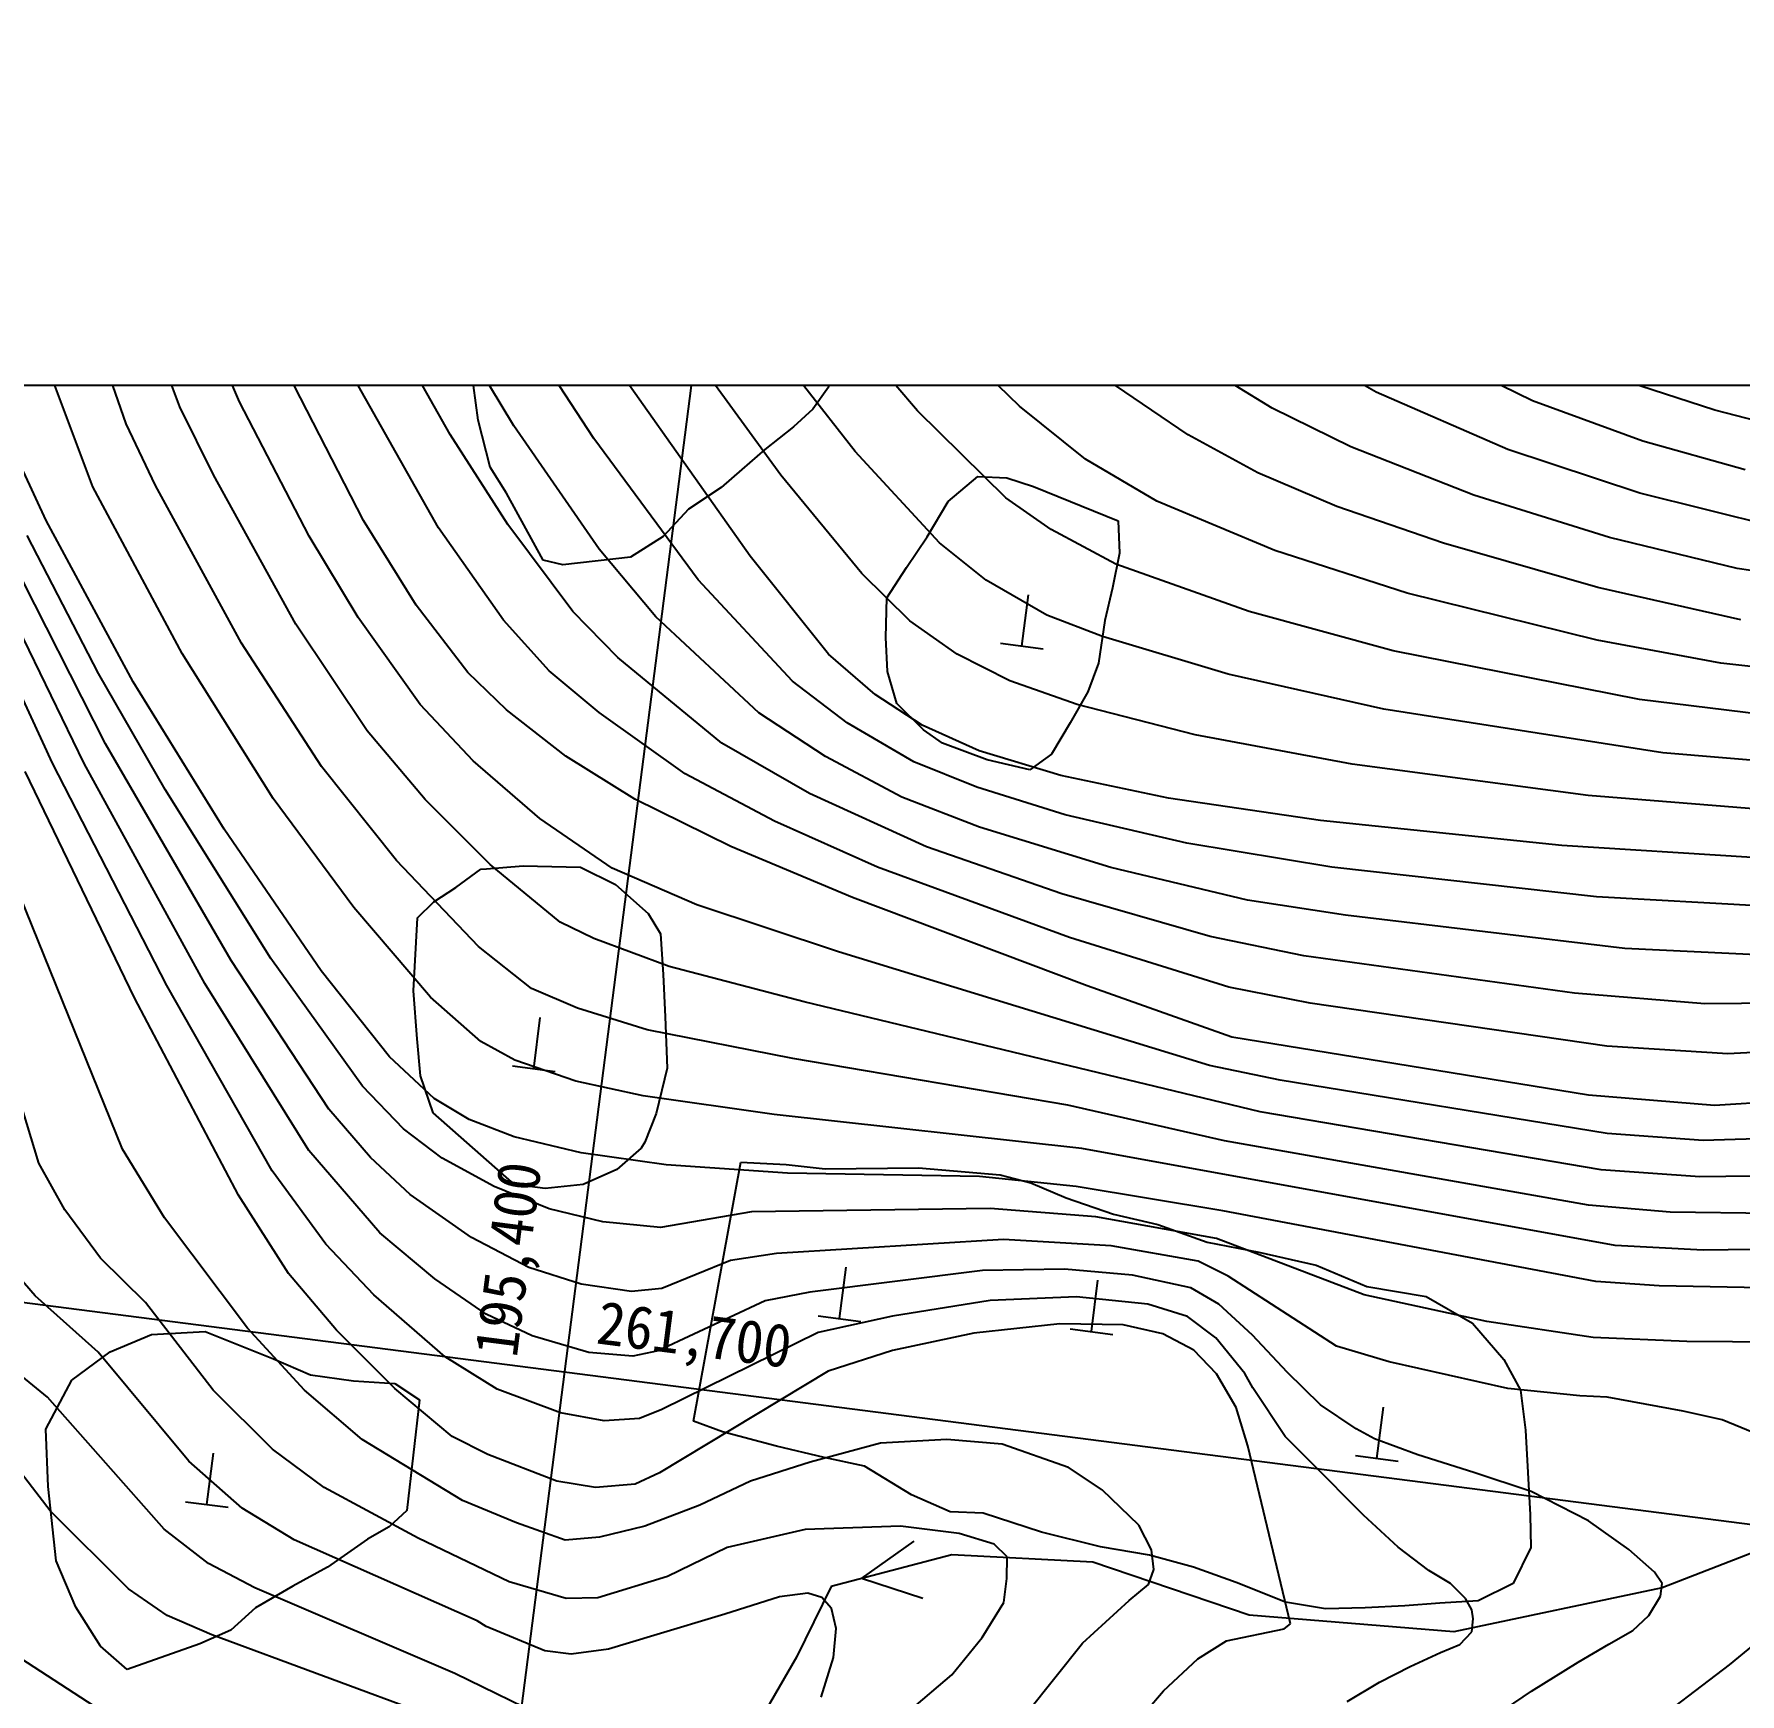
# Model space of a CAD drawing. Header units: millimetres. Extents: x 6886 to 7682, y 1103 to 1807.
# Drawn here: x 7348 to 7427.2, y 1488.4 to 1565.5 of the extents above; entities that cross this region are included whole.
import ezdxf
from ezdxf.xclip import XClip

# ---------------------------------------------------------------- set-up
doc = ezdxf.new("R2010")
doc.units = ezdxf.units.MM
doc.header["$LTSCALE"] = 10
doc.header["$MEASUREMENT"] = 0
doc.header["$XCLIPFRAME"] = 2
doc.layers.add('TX-PAPR', color=2, linetype='Continuous', plot=False)
doc.layers.add('TZ-BASE', color=253, linetype='Continuous')
doc.styles.add('HANA', font='GulimChe.ttf')

# ---------------------------------------------------------------- blocks, each defined once
blk = doc.blocks.new('JD-GFJ6DDFJGD34XDGH')
at = {"layer": 'TZ-BASE'}
for p, q in [((373.571, -176.261), (418.709, 175)), ((382.101, 74.011, 163), (378.41, 83.867, 163)), ((379.616, 73.228, 162), (376.305, 82.685, 162)), ((384.865, 74.239, 164), (381.601, 82.111, 164)), ((412.162, 81.005, 169.185), (412.214, 74.929, 169.185)), ((375.563, 38.908, 153), (363.219, 79.399, 153)), ((397.599, 73.127, 168), (393.877, 79.321, 168)), ((401.318, 72.537, 169), (396.597, 79.793, 169)), ((394.655, 72.732, 167), (391.566, 78.194, 167)), ((410.007, 70.842, 171), (404.511, 78.378, 171)), ((416.345, 73.82, 173), (412.708, 78.063, 173)), ((408.583, 67.083, 170), (401.333, 77.305, 170)), ((413.448, 71.941, 172), (409.051, 77.539, 172)), ((421.085, 74.047, 174), (417.734, 77.268, 174)), ((437.641, 74.696, 177), (432.951, 77.282, 177)), ((444.894, 74.289, 178), (439.03, 77.141, 178)), ((432.809, 73.945, 176), (429.221, 76.149, 176)), ((449.868, 74.985, 179), (445.956, 76.578, 179)), ((378.07, 70.302, 161), (376.126, 75.482, 161)), ((390.632, 68.731, 165), (387.1, 75.592, 165)), ((394.105, 68.399, 166), (389.874, 75.889, 166)), ((395.957, 73.396, 169.185), (395.641, 75.611, 169.185)), ((412.214, 74.929, 169.185), (411.484, 73.908, 169.185)), ((428.905, 72.708, 175), (425.228, 75.211, 175)), ((443.744, 72.033, 177), (437.641, 74.696, 177)), ((453.36, 73.851, 179), (449.868, 74.985, 179)), ((383.665, 70.855, 163), (382.101, 74.011, 163)), ((388.1, 68.01, 164), (384.865, 74.239, 164)), ((411.484, 73.908, 169.185), (410.595, 73.08, 169.185)), ((420.445, 69.789, 173), (416.345, 73.82, 173)), ((424.145, 71.577, 174), (421.085, 74.047, 174)), ((436.457, 72.161, 176), (432.809, 73.945, 176)), ((450.011, 72.422, 178), (444.894, 74.289, 178)), ((459.17, 72.347, 179), (453.36, 73.851, 179)), ((380.977, 70.36, 162), (379.616, 73.228, 162)), ((396.505, 71.21, 169.185), (395.957, 73.396, 169.185)), ((401.564, 67.411, 168), (397.599, 73.127, 168)), ((410.595, 73.08, 169.185), (409.251, 72.026, 169.185)), ((397.326, 68.555, 167), (394.655, 72.732, 167)), ((406.166, 65.977, 169), (401.318, 72.537, 169)), ((432.148, 70.95, 175), (428.905, 72.708, 175)), ((442.16, 69.918, 176), (436.457, 72.161, 176)), ((454.763, 71.086, 178), (450.011, 72.422, 178)), ((409.251, 72.026, 169.185), (408.183, 71.105, 169.185)), ((417.365, 67.699, 172), (413.448, 71.941, 172)), ((427.448, 69.628, 174), (424.145, 71.577, 174)), ((449.87, 70.004, 177), (443.744, 72.033, 177)), ((375.896, 68.736, 160), (374.849, 71.005, 160)), ((387.485, 63.919, 163), (383.665, 70.855, 163)), ((397.267, 70.001, 169.185), (396.505, 71.21, 169.185)), ((408.183, 71.105, 169.185), (407.227, 70.272, 169.185)), ((413.762, 66.281, 171), (410.007, 70.842, 171)), ((417.77, 69.624, 170.499), (419.141, 70.779, 170.499)), ((419.141, 70.779, 170.499), (420.493, 70.716, 170.499)), ((420.493, 70.716, 170.499), (421.73, 70.315, 170.499)), ((435.807, 69.383, 175), (432.148, 70.95, 175)), ((80, 70.34), (700, -9.331)), ((382.212, 62.56, 161), (378.07, 70.302, 161)), ((384.958, 63.049, 162), (380.977, 70.36, 162)), ((398.961, 66.892, 169.185), (397.267, 70.001, 169.185)), ((407.227, 70.272, 169.185), (405.715, 69.26, 169.185)), ((422.548, 68.314, 173), (420.445, 69.789, 173)), ((421.73, 70.315, 170.499), (425.66, 68.721, 170.499)), ((448.469, 67.945, 176), (442.16, 69.918, 176)), ((456.1, 68.46, 177), (449.87, 70.004, 177)), ((405.715, 69.26, 169.185), (404.533, 68, 169.185)), ((416.791, 67.974, 170.499), (417.77, 69.624, 170.499)), ((432.924, 67.341, 174), (427.448, 69.628, 174)), ((440.755, 67.684, 175), (435.807, 69.383, 175)), ((379.938, 61.243, 160), (375.896, 68.736, 160)), ((393.069, 64.804, 165), (390.632, 68.731, 165)), ((397.131, 64.107, 166), (394.105, 68.399, 166)), ((400.346, 64.511, 167), (397.326, 68.555, 167)), ((425.551, 66.717, 173), (422.548, 68.314, 173)), ((425.66, 68.721, 170.499), (425.722, 67.226, 170.499)), ((378.332, 61.638, 159), (375.011, 68.037, 159)), ((390.381, 64.228, 164), (388.1, 68.01, 164)), ((404.19, 64.271, 168), (401.564, 67.411, 168)), ((404.533, 68, 169.185), (403.017, 67.037, 169.185)), ((415.831, 66.559, 170.499), (416.791, 67.974, 170.499)), ((419.534, 65.96, 172), (417.365, 67.699, 172)), ((439.076, 65.365, 174), (432.924, 67.341, 174)), ((447.926, 65.627, 175), (440.755, 67.684, 175)), ((454.383, 66.51, 176), (448.469, 67.945, 176)), ((377.658, 57.461, 157), (373.246, 66.533, 157)), ((378.655, 58.365, 158), (374.271, 67.005, 158)), ((399.873, 66.673, 169.185), (398.961, 66.892, 169.185)), ((403.017, 67.037, 169.185), (399.873, 66.673, 169.185)), ((412.209, 62.537, 170), (408.583, 67.083, 170)), ((414.923, 65.145, 170.499), (415.831, 66.559, 170.499)), ((425.722, 67.226, 170.499), (425.39, 65.61, 170.499)), ((431.743, 64.518, 173), (425.551, 66.717, 173)), ((457.903, 65.996, 176), (454.383, 66.51, 176)), ((376.187, 57.479, 156), (372.129, 66.266, 156)), ((410.542, 61.284, 169), (406.166, 65.977, 169)), ((415.994, 64.082, 171), (413.762, 66.281, 171)), ((422.351, 64.344, 172), (419.534, 65.96, 172)), ((414.87, 63.311, 170.499), (414.923, 65.145, 170.499)), ((421.185, 62.909, 170.599), (421.491, 65.289, 170.599)), ((425.39, 65.61, 170.499), (425.036, 64.093, 170.499)), ((447.896, 63.189, 174), (439.076, 65.365, 174)), ((454.559, 64.12, 175), (447.926, 65.627, 175)), ((393.256, 60.195, 164), (390.381, 64.228, 164)), ((395.463, 61.675, 165), (393.069, 64.804, 165)), ((402.436, 62.377, 167), (400.346, 64.511, 167)), ((408.983, 59.808, 168), (404.19, 64.271, 168)), ((424.937, 63.348, 172), (422.351, 64.344, 172)), ((438.417, 62.693, 173), (431.743, 64.518, 173)), ((390.794, 58.969, 163), (387.485, 63.919, 163)), ((399.253, 61.755, 166), (397.131, 64.107, 166)), ((418.188, 62.537, 171), (415.994, 64.082, 171)), ((425.036, 64.093, 170.499), (424.74, 62.112, 170.499)), ((430.767, 61.604, 172), (424.937, 63.348, 172)), ((386.437, 55.834, 161), (382.212, 62.56, 161)), ((388.675, 57.321, 162), (384.958, 63.049, 162)), ((414.952, 61.734, 170.499), (414.87, 63.311, 170.499)), ((420.193, 63.036, 170.599), (422.177, 62.782, 170.599)), ((449.863, 60.427, 173), (438.417, 62.693, 173)), ((453.629, 62.109, 174), (447.896, 63.189, 174)), ((407.267, 58.408, 167), (402.436, 62.377, 167)), ((414.373, 60.667, 170), (412.209, 62.537, 170)), ((420.628, 61.29, 171), (418.188, 62.537, 171)), ((424.74, 62.112, 170.499), (424.243, 60.787, 170.499)), ((457.224, 61.72, 174), (453.629, 62.109, 174)), ((381.422, 56.245, 159), (378.332, 61.638, 159)), ((384.157, 54.404, 160), (379.938, 61.243, 160)), ((397.261, 59.945, 165), (395.463, 61.675, 165)), ((401.57, 59.818, 166), (399.253, 61.755, 166)), ((413.083, 59.353, 169), (410.542, 61.284, 169)), ((415.379, 60.24, 170.499), (414.952, 61.734, 170.499)), ((423.75, 60.203, 171), (420.628, 61.29, 171)), ((437.989, 59.98, 172), (430.767, 61.604, 172)), ((395.719, 57.585, 164), (393.256, 60.195, 164)), ((416.56, 59.236, 170), (414.373, 60.667, 170)), ((416.625, 59.023, 170.499), (415.379, 60.24, 170.499)), ((424.243, 60.787, 170.499), (423.436, 59.346, 170.499)), ((429.227, 58.792, 171), (423.75, 60.203, 171)), ((456.825, 59.573, 173), (449.863, 60.427, 173)), ((400.025, 57.801, 165), (397.261, 59.945, 165)), ((405.561, 56.971, 166), (401.57, 59.818, 166)), ((412.072, 57.78, 168), (408.983, 59.808, 168)), ((450.934, 57.947, 172), (437.989, 59.98, 172)), ((393.496, 55.784, 163), (390.794, 58.969, 163)), ((416.171, 57.531, 169), (413.083, 59.353, 169)), ((419.208, 58.05, 170), (416.56, 59.236, 170)), ((417.507, 58.403, 170.499), (416.625, 59.023, 170.499)), ((423.436, 59.346, 170.499), (422.564, 57.885, 170.499)), ((436.521, 57.431, 171), (429.227, 58.792, 171)), ((384.486, 48.315, 158), (378.655, 58.365, 158)), ((403.218, 55.795, 165), (400.025, 57.801, 165)), ((411.334, 56.062, 167), (407.267, 58.408, 167)), ((419.58, 57.628, 170.499), (417.507, 58.403, 170.499)), ((422.989, 56.901, 170), (419.208, 58.05, 170)), ((422.564, 57.885, 170.499), (421.552, 57.166, 170.499)), ((457.526, 57.4, 172), (450.934, 57.947, 172)), ((379.446, 39.559, 154), (372.308, 57.156, 154)), ((379.996, 46.587, 155), (374.92, 57.088, 155)), ((381.498, 47.151, 156), (376.187, 57.479, 156)), ((383.267, 47.247, 157), (377.658, 57.461, 157)), ((392.153, 52.959, 162), (388.675, 57.321, 162)), ((398.818, 54.911, 164), (395.719, 57.585, 164)), ((415.623, 55.89, 168), (412.072, 57.78, 168)), ((419.092, 56.358, 169), (416.171, 57.531, 169)), ((421.552, 57.166, 170.499), (419.58, 57.628, 170.499)), ((447.481, 55.967, 171), (436.521, 57.431, 171)), ((386.334, 48.41, 159), (381.422, 56.245, 159)), ((409.706, 54.779, 166), (405.561, 56.971, 166)), ((423.203, 55.082, 169), (419.092, 56.358, 169)), ((427.991, 55.843, 170), (422.989, 56.901, 170)), ((390.176, 50.768, 161), (386.437, 55.834, 161)), ((396.514, 52.771, 163), (393.496, 55.784, 163)), ((407.671, 53.6, 165), (403.218, 55.795, 165)), ((416.766, 53.586, 167), (411.334, 56.062, 167)), ((419.214, 54.506, 168), (415.623, 55.89, 168)), ((435.052, 54.815, 170), (427.991, 55.843, 170)), ((456.289, 55.261, 171), (447.481, 55.967, 171)), ((402.17, 52.598, 164), (398.818, 54.911, 164)), ((414.482, 52.64, 166), (409.706, 54.779, 166)), ((428.847, 53.766, 169), (423.203, 55.082, 169)), ((446.249, 53.653, 170), (435.052, 54.815, 170)), ((388.662, 47.841, 160), (384.157, 54.404, 160)), ((425.314, 52.63, 168), (419.214, 54.506, 168)), ((413.33, 51.238, 165), (407.671, 53.6, 165)), ((423.045, 51.404, 167), (416.766, 53.586, 167)), ((435.576, 52.647, 169), (428.847, 53.766, 169)), ((455.094, 53.099, 170), (446.249, 53.653, 170)), ((395.971, 48.966, 162), (392.153, 52.959, 162)), ((394.91, 51.709, 160.105), (396.081, 52.553, 160.105)), ((396.081, 52.553, 160.105), (396.33, 52.566, 160.105)), ((396.33, 52.566, 160.105), (398.039, 52.706, 160.105)), ((399.76, 50.097, 163), (396.514, 52.771, 163)), ((398.039, 52.706, 160.105), (400.706, 52.645, 160.105)), ((400.706, 52.645, 160.105), (402.329, 51.848, 160.105)), ((406.104, 50.893, 164), (402.17, 52.598, 164)), ((423.395, 49.381, 166), (414.482, 52.64, 166)), ((431.664, 51.119, 168), (425.314, 52.63, 168)), ((447.865, 51.27, 169), (435.576, 52.647, 169)), ((393.896, 51.04, 160.105), (394.91, 51.709, 160.105)), ((402.329, 51.848, 160.105), (403.849, 50.495, 160.105)), ((393.745, 46.618, 161), (390.176, 50.768, 161)), ((393.135, 50.301, 160.105), (393.896, 51.04, 160.105)), ((412.682, 48.722, 164), (406.104, 50.893, 164)), ((424.212, 47.133, 165), (413.33, 51.238, 165)), ((429.922, 49.421, 167), (423.045, 51.404, 167)), ((436.209, 50.412, 168), (431.664, 51.119, 168)), ((455.609, 50.833, 169), (447.865, 51.27, 169)), ((392.945, 46.911, 160.105), (393.135, 50.301, 160.105)), ((401.316, 49.339, 163), (399.76, 50.097, 163)), ((403.849, 50.495, 160.105), (404.414, 49.559, 160.105)), ((449.181, 48.868, 168), (436.209, 50.412, 168)), ((404.818, 48.03, 163), (401.316, 49.339, 163)), ((404.414, 49.559, 160.105), (404.53, 47.666, 160.105)), ((430.793, 47.072, 166), (423.395, 49.381, 166)), ((434.273, 48.53, 167), (429.922, 49.421, 167)), ((389.012, 41.416, 158), (384.486, 48.315, 158)), ((390.575, 42.474, 159), (386.334, 48.41, 159)), ((398.427, 47.015, 162), (395.971, 48.966, 162)), ((429.898, 43.434, 164), (412.682, 48.722, 164)), ((446.846, 46.794, 167), (434.273, 48.53, 167)), ((455.616, 48.561, 168), (449.181, 48.868, 168)), ((391.837, 43.838, 160), (388.662, 47.841, 160)), ((404.53, 47.666, 160.105), (404.632, 45.706, 160.105)), ((411.085, 46.402, 163), (404.818, 48.03, 163)), ((386.389, 38.548, 156), (381.498, 47.151, 156)), ((388.086, 39.491, 157), (383.267, 47.247, 157)), ((393.113, 44.671, 160.105), (392.945, 46.911, 160.105)), ((400.555, 46.096, 162), (398.427, 47.015, 162)), ((430.934, 44.76, 165), (424.212, 47.133, 165)), ((434.571, 46.331, 166), (430.793, 47.072, 166)), ((452.897, 46.31, 167), (446.846, 46.794, 167)), ((384.82, 37.414, 155), (379.996, 46.587, 155)), ((396.073, 44.549, 161), (393.745, 46.618, 161)), ((403.788, 45.1, 162), (400.555, 46.096, 162)), ((432.243, 41.282, 163), (411.085, 46.402, 163)), ((448.338, 44.337, 166), (434.571, 46.331, 166)), ((456.695, 46.342, 167), (452.897, 46.31, 167)), ((398.53, 43.289, 160.238), (398.836, 45.67, 160.238)), ((404.632, 45.706, 160.105), (404.724, 43.313, 160.105)), ((393.269, 42.964, 160.105), (393.113, 44.671, 160.105)), ((397.656, 43.692, 161), (396.073, 44.549, 161)), ((410.561, 43.758, 162), (403.788, 45.1, 162)), ((447.484, 42.065, 165), (430.934, 44.76, 165)), ((393.904, 41.906, 160), (391.837, 43.838, 160)), ((400.477, 42.719, 161), (397.656, 43.692, 161)), ((423.318, 41.594, 162), (410.561, 43.758, 162)), ((453.964, 43.974, 166), (448.338, 44.337, 166)), ((457.32, 44.157, 166), (453.964, 43.974, 166)), ((393.858, 41.246, 160.105), (393.269, 42.964, 160.105)), ((397.539, 43.417, 160.238), (399.522, 43.162, 160.238)), ((404.724, 43.313, 160.105), (404.218, 41.205, 160.105)), ((433.17, 42.761, 164), (429.898, 43.434, 164)), ((448.354, 40.286, 164), (433.17, 42.761, 164)), ((392.492, 40.503, 159), (390.575, 42.474, 159)), ((403.615, 42.032, 161), (400.477, 42.719, 161)), ((409.697, 41.168, 161), (403.615, 42.032, 161)), ((453.337, 41.588, 165), (447.484, 42.065, 165)), ((390.945, 39.166, 158), (389.012, 41.416, 158)), ((397.63, 37.913, 160.105), (393.858, 41.246, 160.105)), ((395.527, 40.931, 160), (393.904, 41.906, 160)), ((404.218, 41.205, 160.105), (403.689, 39.878, 160.105)), ((430.586, 39.946, 162), (423.318, 41.594, 162)), ((448.08, 38.599, 163), (432.243, 41.282, 163)), ((456.943, 41.812, 165), (453.337, 41.588, 165)), ((394.285, 39.138, 159), (392.492, 40.503, 159)), ((397.62, 40.134, 160), (395.527, 40.931, 160)), ((423.977, 39.593, 161), (409.697, 41.168, 161)), ((400.738, 39.386, 160), (397.62, 40.134, 160)), ((403.519, 39.603, 160.105), (402.389, 38.611, 160.105)), ((403.689, 39.878, 160.105), (403.519, 39.603, 160.105)), ((448.725, 35.09, 161), (423.977, 39.593, 161)), ((447.487, 36.958, 162), (430.586, 39.946, 162)), ((452.816, 39.964, 164), (448.354, 40.286, 164)), ((456.931, 40.082, 164), (452.816, 39.964, 164)), ((376.771, 36.735, 153), (375.563, 38.908, 153)), ((381.385, 36.369, 154), (379.446, 39.559, 154)), ((391.389, 35.675, 157), (388.086, 39.491, 157)), ((392.787, 37.449, 158), (390.945, 39.166, 158)), ((396.687, 37.822, 159), (394.285, 39.138, 159)), ((404.673, 38.83, 160), (400.738, 39.386, 160)), ((410.31, 38.442, 160), (404.673, 38.83, 160)), ((405.948, 26.924, 156.596), (408.15, 38.946, 156.596)), ((408.15, 38.946, 156.596), (410.254, 38.84, 156.596)), ((410.254, 38.84, 156.596), (412.063, 38.651, 156.596)), ((388.877, 35.145, 156), (386.389, 38.548, 156)), ((402.389, 38.611, 160.105), (400.827, 37.914, 160.105)), ((419.22, 38.289, 160), (410.31, 38.442, 160)), ((412.063, 38.651, 156.596), (416.389, 38.695, 156.596)), ((416.389, 38.695, 156.596), (420.188, 38.36, 156.596)), ((423.707, 37.828, 160), (419.22, 38.289, 160)), ((420.188, 38.36, 156.596), (421.605, 38.001, 156.596)), ((452.656, 38.27, 163), (448.08, 38.599, 163)), ((456.875, 38.331, 163), (452.656, 38.27, 163)), ((387.152, 33.779, 155), (384.82, 37.414, 155)), ((395.644, 35.453, 158), (392.787, 37.449, 158)), ((399.251, 36.794, 159), (396.687, 37.822, 159)), ((399.054, 37.737, 160.105), (397.63, 37.913, 160.105)), ((400.827, 37.914, 160.105), (399.054, 37.737, 160.105)), ((421.605, 38.001, 156.596), (423.24, 37.304, 156.596)), ((423.24, 37.304, 156.596), (425.445, 36.537, 156.596)), ((430.515, 36.689, 160), (423.707, 37.828, 160)), ((378.424, 34.504, 153), (376.771, 36.735, 153)), ((401.743, 36.176, 159), (399.251, 36.794, 159)), ((408.641, 36.641, 159), (404.416, 35.922, 159)), ((419.715, 36.806, 159), (408.641, 36.641, 159)), ((424.621, 36.409, 159), (419.715, 36.806, 159)), ((425.445, 36.537, 156.596), (427.502, 36.062, 156.596)), ((447.823, 33.413, 160), (430.515, 36.689, 160)), ((451.286, 36.625, 162), (447.487, 36.958, 162)), ((455.971, 36.57, 162), (451.286, 36.625, 162)), ((385.236, 31.249, 154), (381.385, 36.369, 154)), ((393.941, 33.538, 157), (391.389, 35.675, 157)), ((404.416, 35.922, 159), (401.743, 36.176, 159)), ((430.215, 35.409, 159), (424.621, 36.409, 159)), ((427.502, 36.062, 156.596), (429.793, 35.232, 156.596)), ((391.1, 32.789, 156), (388.877, 35.145, 156)), ((398.308, 34.069, 158), (395.644, 35.453, 158)), ((420.335, 35.37, 158), (409.791, 34.711, 158)), ((425.334, 35.065, 158), (420.335, 35.37, 158)), ((429.367, 34.351, 158), (425.334, 35.065, 158)), ((429.793, 35.232, 156.596), (432.182, 34.774, 156.596)), ((437.078, 32.796, 159), (430.215, 35.409, 159)), ((452.817, 34.871, 161), (448.725, 35.09, 161)), ((458.619, 34.938, 161), (452.817, 34.871, 161)), ((375.385, 32.745, 152), (373.706, 34.688, 152)), ((380.516, 32.438, 153), (378.424, 34.504, 153)), ((400.736, 33.293, 158), (398.308, 34.069, 158)), ((407.663, 34.394, 158), (404.469, 33.093, 158)), ((409.791, 34.711, 158), (407.663, 34.394, 158)), ((412.726, 31.691, 155.931), (413.032, 34.072, 155.931)), ((430.768, 33.654, 158), (429.367, 34.351, 158)), ((432.182, 34.774, 156.596), (434.845, 34.165, 156.596)), ((434.845, 34.165, 156.596), (437.194, 33.188, 156.596)), ((389.369, 31.159, 155), (387.152, 33.779, 155)), ((396.328, 31.904, 157), (393.941, 33.538, 157)), ((403.064, 32.945, 158), (400.736, 33.293, 158)), ((419.356, 33.932, 157), (411.348, 32.915, 157)), ((423.17, 33.984, 157), (419.356, 33.932, 157)), ((426.319, 33.708, 157), (423.17, 33.984, 157)), ((424.414, 31.088, 155.931), (424.72, 33.468, 155.931)), ((429.025, 33.126, 157), (426.319, 33.708, 157)), ((435.793, 30.407, 158), (430.768, 33.654, 158)), ((450.765, 33.209, 160), (447.823, 33.413, 160)), ((378.305, 30.141, 152), (375.385, 32.745, 152)), ((394.422, 29.924, 156), (391.1, 32.789, 156)), ((404.469, 33.093, 158), (403.064, 32.945, 158)), ((409.273, 32.514, 157), (404.309, 30.2, 157)), ((411.348, 32.915, 157), (409.273, 32.514, 157)), ((419.718, 32.525, 156), (415.189, 31.804, 156)), ((423.72, 32.695, 156), (419.718, 32.525, 156)), ((427.038, 32.367, 156), (423.72, 32.695, 156)), ((430.324, 32.355, 157), (429.025, 33.126, 157)), ((442.774, 31.562, 159), (437.078, 32.796, 159)), ((437.194, 33.188, 156.596), (439.95, 32.716, 156.596)), ((439.95, 32.716, 156.596), (442.113, 31.48, 156.596)), ((457.318, 33.092, 160), (450.765, 33.209, 160)), ((383.643, 28.364, 153), (380.516, 32.438, 153)), ((398.452, 30.896, 157), (396.328, 31.904, 157)), ((415.189, 31.804, 156), (411.728, 31.043, 156)), ((411.734, 31.819, 155.931), (413.718, 31.564, 155.931)), ((428.883, 31.786, 156), (427.038, 32.367, 156)), ((430.199, 30.805, 156), (428.883, 31.786, 156)), ((431.892, 30.918, 157), (430.324, 32.355, 157)), ((375.961, 28.039, 151), (372.267, 31.057, 151)), ((378.868, 30.154, 150.16), (380.792, 30.954, 150.16)), ((380.792, 30.954, 150.16), (383.282, 31.1, 150.16)), ((383.282, 31.1, 150.16), (386.446, 29.818, 150.16)), ((387.889, 28.369, 154), (385.236, 31.249, 154)), ((392.089, 28.453, 155), (389.369, 31.159, 155)), ((401.092, 30.113, 157), (398.452, 30.896, 157)), ((411.728, 31.043, 156), (404.478, 27.468, 156)), ((418.952, 31.022, 155), (415.19, 30.216, 155)), ((422.955, 31.442, 155), (418.952, 31.022, 155)), ((425.884, 31.403, 155), (422.955, 31.442, 155)), ((423.423, 31.215, 155.931), (425.406, 30.96, 155.931)), ((427.737, 30.981, 155), (425.884, 31.403, 155)), ((429.169, 30.223, 155), (427.737, 30.981, 155)), ((433.498, 29.2, 157), (431.892, 30.918, 157)), ((442.113, 31.48, 156.596), (443.566, 29.791, 156.596)), ((447.701, 30.819, 159), (442.774, 31.562, 159)), ((377.088, 28.828, 150.16), (378.868, 30.154, 150.16)), ((382.524, 25.067, 152), (378.305, 30.141, 152)), ((403.13, 29.945, 157), (401.092, 30.113, 157)), ((404.309, 30.2, 157), (403.13, 29.945, 157)), ((415.19, 30.216, 155), (412.2, 29.248, 155)), ((430.219, 29.126, 155), (429.169, 30.223, 155)), ((431.542, 29.148, 156), (430.199, 30.805, 156)), ((438.235, 29.683, 158), (435.793, 30.407, 158)), ((452.059, 30.636, 159), (447.701, 30.819, 159)), ((466.012, 30.502, 159), (452.059, 30.636, 159)), ((386.446, 29.818, 150.16), (388.167, 29.075, 150.16)), ((396.833, 28.418, 156), (394.422, 29.924, 156)), ((443.751, 28.444, 158), (438.235, 29.683, 158)), ((443.566, 29.791, 156.596), (444.341, 28.366, 156.596)), ((375.875, 26.567, 150.16), (377.088, 28.828, 150.16)), ((388.167, 29.075, 150.16), (390.163, 28.797, 150.16)), ((390.163, 28.797, 150.16), (392.084, 28.681, 150.16)), ((392.084, 28.681, 150.16), (393.223, 27.924, 150.16)), ((412.2, 29.248, 155), (404.371, 24.529, 155)), ((431.131, 27.571, 155), (430.219, 29.126, 155)), ((431.906, 28.476, 156), (431.542, 29.148, 156)), ((435.048, 27.696, 157), (433.498, 29.2, 157)), ((381.369, 21.918, 151), (375.961, 28.039, 151)), ((386.402, 25.624, 153), (383.643, 28.364, 153)), ((390.564, 26.084, 154), (387.889, 28.369, 154)), ((394.747, 26.216, 155), (392.089, 28.453, 155)), ((393.223, 27.924, 150.16), (392.643, 22.782, 150.16)), ((399.772, 27.322, 156), (396.833, 28.418, 156)), ((433.413, 26.22, 156), (431.906, 28.476, 156)), ((447.088, 28.102, 158), (443.751, 28.444, 158)), ((444.341, 28.366, 156.596), (444.571, 26.513, 156.596)), ((448.364, 28.043, 158), (447.088, 28.102, 158)), ((451.878, 27.401, 158), (448.364, 28.043, 158)), ((401.806, 26.95, 156), (399.772, 27.322, 156)), ((403.432, 27.049, 156), (401.806, 26.95, 156)), ((404.478, 27.468, 156), (403.432, 27.049, 156)), ((407.29, 26.428, 156.596), (405.948, 26.924, 156.596)), ((431.678, 25.788, 155), (431.131, 27.571, 155)), ((436.712, 26.579, 157), (435.048, 27.696, 157)), ((437.661, 25.202, 155.931), (437.967, 27.583, 155.931)), ((453.692, 26.987, 158), (451.878, 27.401, 158)), ((456.667, 25.762, 158), (453.692, 26.987, 158)), ((376.084, 22.774, 150), (373.457, 26.178, 150)), ((375.998, 23.892, 150.16), (375.875, 26.567, 150.16)), ((396.401, 25.388, 155), (394.747, 26.216, 155)), ((409.804, 25.778, 156.596), (407.29, 26.428, 156.596)), ((434.587, 25.045, 156), (433.413, 26.22, 156)), ((437.555, 26.11, 157), (436.712, 26.579, 157)), ((444.571, 26.513, 156.596), (444.673, 24.554, 156.596)), ((383.352, 23.061, 151.491), (383.658, 25.441, 151.491)), ((388.805, 23.849, 153), (386.402, 25.624, 153)), ((395.217, 23.253, 154), (390.564, 26.084, 154)), ((399.608, 24.139, 155), (396.401, 25.388, 155)), ((412.014, 25.244, 156.596), (409.804, 25.778, 156.596)), ((414.631, 25.907, 154), (411.356, 25.029, 154)), ((417.703, 26.077, 154), (414.631, 25.907, 154)), ((420.272, 25.859, 154), (417.703, 26.077, 154)), ((423.353, 24.786, 154), (420.272, 25.859, 154)), ((433.655, 17.525, 155), (431.678, 25.788, 155)), ((439.568, 25.369, 157), (437.555, 26.11, 157)), ((442.174, 24.552, 157), (439.568, 25.369, 157)), ((384.988, 22.898, 152), (382.524, 25.067, 152)), ((411.356, 25.029, 154), (408.588, 24.143, 154)), ((413.883, 24.841, 156.596), (412.014, 25.244, 156.596)), ((416.068, 23.507, 156.596), (413.883, 24.841, 156.596)), ((424.913, 23.739, 154), (423.353, 24.786, 154)), ((437.039, 22.562, 156), (434.587, 25.045, 156)), ((436.67, 25.33, 155.931), (438.653, 25.075, 155.931)), ((444.832, 23.669, 157), (442.174, 24.552, 157)), ((444.673, 24.554, 156.596), (444.777, 22.577, 156.596)), ((376.361, 20.448, 150.16), (375.998, 23.892, 150.16)), ((393.167, 21.499, 153), (388.805, 23.849, 153)), ((401.398, 23.85, 155), (399.608, 24.139, 155)), ((403.236, 24.013, 155), (401.398, 23.85, 155)), ((404.371, 24.529, 155), (403.236, 24.013, 155)), ((408.588, 24.143, 154), (406.243, 23.033, 154)), ((382.361, 23.188, 151.491), (384.344, 22.933, 151.491)), ((397.733, 22.207, 154), (395.217, 23.253, 154)), ((406.243, 23.033, 154), (403.69, 22.062, 154)), ((417.858, 22.718, 156.596), (416.068, 23.507, 156.596)), ((426.623, 22.107, 154), (424.913, 23.739, 154)), ((447.488, 22.304, 157), (444.832, 23.669, 157)), ((462.404, 23.667, 150.131), (450.916, 19.19, 150.131)), ((379.715, 19.141, 150), (376.084, 22.774, 150)), ((387.413, 21.424, 152), (384.988, 22.898, 152)), ((392.643, 22.782, 150.16), (391.816, 22.022, 150.16)), ((399.992, 21.408, 154), (397.733, 22.207, 154)), ((419.393, 22.665, 156.596), (417.858, 22.718, 156.596)), ((422.105, 21.774, 156.596), (419.393, 22.665, 156.596)), ((438.657, 21.089, 156), (437.039, 22.562, 156)), ((444.777, 22.577, 156.596), (444.806, 21.063, 156.596)), ((449.366, 20.978, 157), (447.488, 22.304, 157)), ((383.438, 20.331, 151), (381.369, 21.918, 151)), ((395.899, 17.669, 152), (387.413, 21.424, 152)), ((390.813, 21.453, 150.16), (388.95, 20.157, 150.16)), ((391.816, 22.022, 150.16), (390.813, 21.453, 150.16)), ((397.386, 19.472, 153), (393.167, 21.499, 153)), ((401.59, 21.542, 154), (399.992, 21.408, 154)), ((403.69, 22.062, 154), (401.59, 21.542, 154)), ((411.123, 21.897, 153), (407.515, 21.063, 153)), ((415.549, 22.063, 153), (411.123, 21.897, 153)), ((418.271, 21.713, 153), (415.549, 22.063, 153)), ((419.902, 21.221, 153), (418.271, 21.713, 153)), ((424.837, 21.102, 156.596), (422.105, 21.774, 156.596)), ((427.21, 20.959, 154), (426.623, 22.107, 154)), ((407.515, 21.063, 153), (404.745, 19.725, 153)), ((417.93, 20.727, 150.131), (412.335, 19.256, 150.131)), ((413.742, 19.626, 150.131), (416.191, 21.359, 150.131)), ((424.481, 20.387, 150.131), (417.93, 20.727, 150.131)), ((420.505, 20.635, 153), (419.902, 21.221, 153)), ((420.487, 19.621, 153), (420.505, 20.635, 153)), ((427.106, 20.704, 156.596), (424.837, 21.102, 156.596)), ((429.149, 20.161, 156.596), (427.106, 20.704, 156.596)), ((427.318, 20.042, 154), (427.21, 20.959, 154)), ((440.084, 20.003, 156), (438.657, 21.089, 156)), ((444.806, 21.063, 156.596), (443.994, 19.389, 156.596)), ((450.555, 19.922, 157), (449.366, 20.978, 157)), ((377.274, 18.297, 150.16), (376.361, 20.448, 150.16)), ((385.588, 19.196, 151), (383.438, 20.331, 151)), ((388.95, 20.157, 150.16), (387.347, 19.274, 150.16)), ((431.744, 17.921, 150.131), (424.481, 20.387, 150.131)), ((427.059, 19.342, 154), (427.318, 20.042, 154)), ((431.135, 19.449, 156.596), (429.149, 20.161, 156.596)), ((441.089, 19.392, 156), (440.084, 20.003, 156)), ((450.909, 19.395, 157), (450.555, 19.922, 157)), ((381.52, 17.917, 150), (379.715, 19.141, 150)), ((394.868, 15.218, 151), (385.588, 19.196, 151)), ((387.347, 19.274, 150.16), (385.618, 18.267, 150.16)), ((400.038, 18.692, 153), (397.386, 19.472, 153)), ((404.745, 19.725, 153), (401.511, 18.729, 153)), ((412.335, 19.256, 150.131), (410.724, 15.974, 150.131)), ((416.595, 18.698, 150.131), (413.742, 19.626, 150.131)), ((420.345, 18.511, 153), (420.487, 19.621, 153)), ((426.174, 18.608, 154), (427.059, 19.342, 154)), ((433.431, 18.536, 156.596), (431.135, 19.449, 156.596)), ((441.784, 18.7, 156), (441.089, 19.392, 156)), ((450.916, 19.19, 150.131), (441.24, 17.147, 150.131)), ((443.994, 19.389, 156.596), (442.371, 18.587, 156.596)), ((450.833, 18.802, 157), (450.909, 19.395, 157)), ((378.417, 16.491, 150.16), (377.274, 18.297, 150.16)), ((385.618, 18.267, 150.16), (384.474, 17.224, 150.16)), ((401.511, 18.729, 153), (400.038, 18.692, 153)), ((409.932, 18.776, 152), (407.4, 17.972, 152)), ((411.252, 18.945, 152), (409.932, 18.776, 152)), ((411.905, 18.748, 152), (411.252, 18.945, 152)), ((412.347, 18.24, 152), (411.905, 18.748, 152)), ((412.567, 17.308, 152), (412.347, 18.24, 152)), ((419.346, 16.889, 153), (420.345, 18.511, 153)), ((423.999, 16.629, 154), (426.174, 18.608, 154)), ((435.28, 18.217, 156.596), (433.431, 18.536, 156.596)), ((437.126, 18.263, 156.596), (435.28, 18.217, 156.596)), ((438.969, 18.36, 156.596), (437.126, 18.263, 156.596)), ((440.594, 18.478, 156.596), (438.969, 18.36, 156.596)), ((442.371, 18.587, 156.596), (440.594, 18.478, 156.596)), ((442.078, 18.181, 156), (441.784, 18.7, 156)), ((450.296, 17.907, 157), (450.833, 18.802, 157)), ((383.593, 17.012, 150), (381.52, 17.917, 150)), ((396.329, 17.405, 152), (395.899, 17.669, 152)), ((407.4, 17.972, 152), (404.111, 16.983, 152)), ((441.24, 17.147, 150.131), (431.744, 17.921, 150.131)), ((433.36, 17.287, 155), (433.655, 17.525, 155)), ((442.067, 17.158, 156), (442.144, 17.751, 156)), ((442.144, 17.751, 156), (442.078, 18.181, 156)), ((449.545, 17.221, 157), (450.296, 17.907, 157)), ((454.038, 15.62, 158), (457.138, 18.173, 158)), ((384.474, 17.224, 150.16), (383.024, 16.6, 150.16)), ((393.953, 13.169, 150), (383.593, 17.012, 150)), ((399.051, 16.278, 152), (396.329, 17.405, 152)), ((404.111, 16.983, 152), (401.996, 16.352, 152)), ((412.451, 15.968, 152), (412.567, 17.308, 152)), ((417.936, 15.15, 153), (419.346, 16.889, 153)), ((421.439, 13.402, 154), (423.999, 16.629, 154)), ((429.354, 15.902, 155), (430.684, 16.729, 155)), ((430.684, 16.729, 155), (433.36, 17.287, 155)), ((441.51, 16.567, 156), (442.067, 17.158, 156)), ((448.439, 16.58, 157), (449.545, 17.221, 157)), ((387.684, 7.506, 149), (374.42, 16.12, 149)), ((379.656, 15.408, 150.16), (378.417, 16.491, 150.16)), ((383.024, 16.6, 150.16), (379.656, 15.408, 150.16)), ((400.273, 16.121, 152), (399.051, 16.278, 152)), ((401.996, 16.352, 152), (400.273, 16.121, 152)), ((410.724, 15.974, 150.131), (407.734, 10.812, 150.131)), ((411.875, 14.122, 152), (412.451, 15.968, 152)), ((427.764, 14.413, 155), (429.354, 15.902, 155)), ((439.209, 15.538, 156), (440.619, 16.2, 156)), ((440.619, 16.2, 156), (441.51, 16.567, 156)), ((447.006, 15.74, 157), (448.439, 16.58, 157)), ((399.366, 13.02, 151), (394.868, 15.218, 151)), ((415.972, 13.483, 153), (417.936, 15.15, 153)), ((437.791, 14.817, 156), (439.209, 15.538, 156)), ((444.845, 14.392, 157), (447.006, 15.74, 157)), ((447.707, 10.818, 158), (454.038, 15.62, 158)), ((425.267, 11.497, 155), (427.764, 14.413, 155)), ((436.291, 13.925, 156), (437.791, 14.817, 156)), ((440.138, 11.222, 157), (444.845, 14.392, 157))]:
    blk.add_line(p, q, dxfattribs=at)
at = {"layer": 'TZ-BASE', "style": 'HANA'}
for s, rotation, p in [('195,400', 82.67756, (397.74, 29.839, 275)), ('261,700', 352.67756, (401.38, 30.547, 275))]:
    blk.add_text(s, height=2, rotation=rotation, dxfattribs=at).set_placement(p)

msp = doc.modelspace()

# ---------------------------------------------------------------- linework, layer by layer
at = {"layer": 'TX-PAPR', "flags": 128}
msp.add_lwpolyline([(7672.651, 1549.176), (6972.651, 1549.176), (6972.651, 1399.176), (7672.651, 1399.176)], close=True, dxfattribs=at)

# ---------------------------------------------------------------- block references
at = {"layer": 'TZ-BASE'}
ref = msp.add_blockref('JD-GFJ6DDFJGD34XDGH', (6972.651, 1474.176), dxfattribs=at)
XClip(ref).set_block_clipping_path([(-0.0000000017, -75.0000000122), (700.0000000016, 75.0000000037)])

doc.saveas('drawing.dxf')
